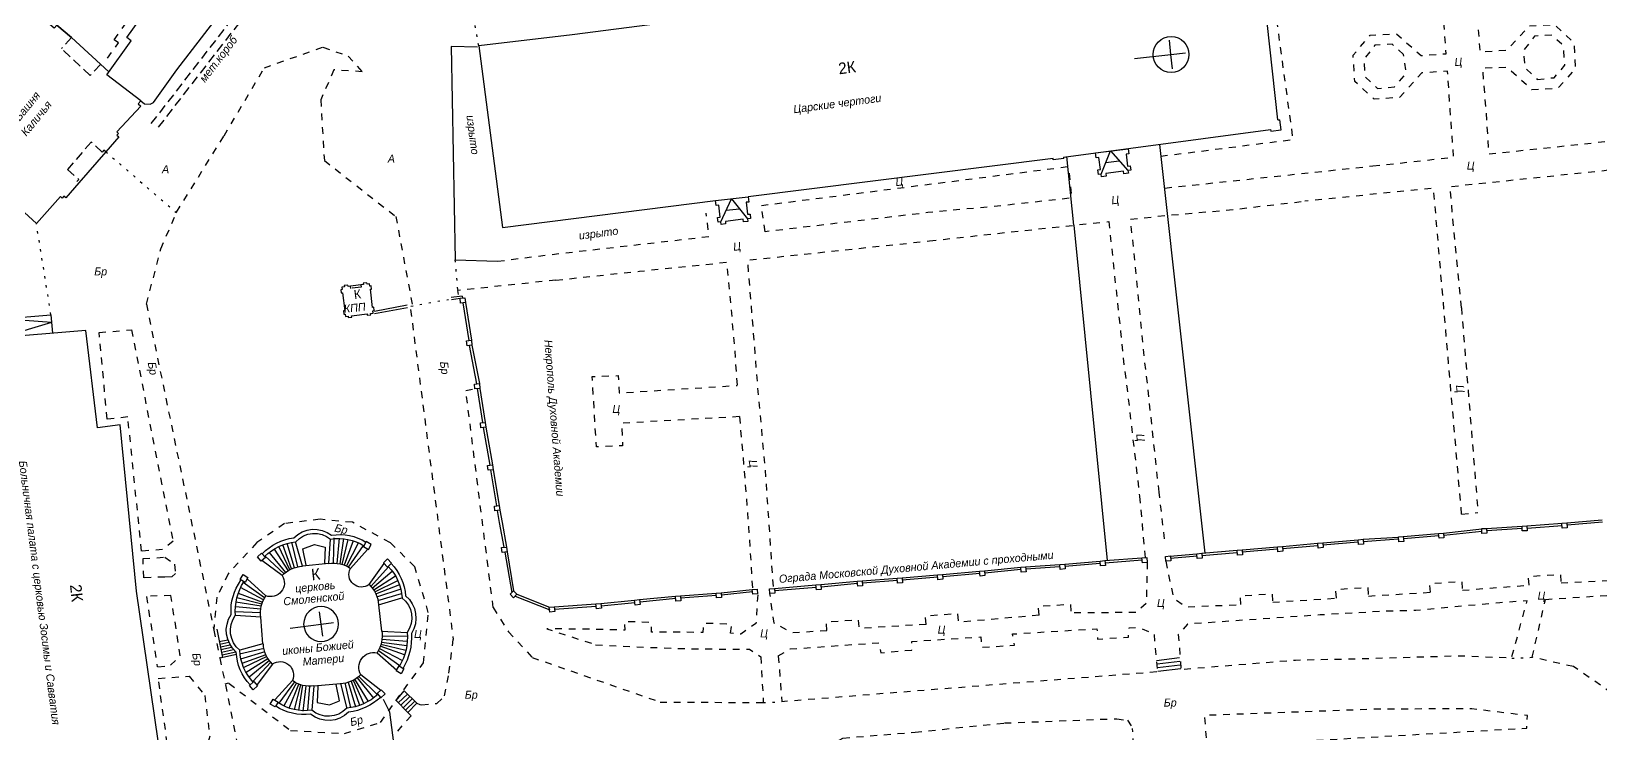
# Model space of a CAD drawing. Header units: metres. Extents: x 2227888 to 2228620, y 529759 to 530801.
# Drawn here: x 2228154.6 to 2228326.2, y 530417.5 to 530494.2 of the extents above; entities that cross this region are included whole.
import ezdxf

# ---------------------------------------------------------------- set-up
doc = ezdxf.new("R2010")
doc.units = ezdxf.units.M
doc.header["$LTSCALE"] = 0.5
for name, pattern in [('189_3', [3, 1.5, -1.5]), ('22', [3, 2, -1]), ('24', [3, 1.5, -1.5]), ('366', [2, 0.5, -1.5]), ('CONTI', [0]), ('L2X1', [3, 2, -1])]:
    doc.linetypes.add(name, pattern=pattern)
doc.layers.add('ИИ_ДОРОГИ_025', color=7, linetype='Continuous', lineweight=25)
doc.layers.add('ИИ_ЗДАНИЯ_СООРУЖЕНИЯ_025', color=7, linetype='Continuous', lineweight=25)
for name, color, linetype in [('КУЛЬТ_РИТУАЛ', 252, 'CONTI'), ('ОГРАЖДЕНИЯ', 252, 'CONTI'), ('СКЛАДСКИЕ', 252, 'CONTI'), ('СООРУЖЕНИЯ', 252, 'CONTI'), ('ТРОТУАРЫ', 252, 'CONTI')]:
    doc.layers.add(name, color=color, linetype=linetype)
doc.styles.add('БМ431', font='', dxfattribs={"height": 0.875})
doc.styles.add('рубленый', font='', dxfattribs={"height": 1})
doc.styles.get('БМ431').set_extended_font_data('Bm431', italic=True)
doc.styles.get('рубленый').set_extended_font_data('P131')
doc.linetypes.add('119_3', pattern='A,6,-2,[12,GUGK.shx,S=1,R=0,X=0,Y=0],6,[12,GUGK.shx,S=1,R=180,X=0,Y=0],-2', length=16)
doc.linetypes.add('280', pattern='A,2,[9,GUGK.shx,S=0.25,R=0,X=0,Y=0.5],2,0', length=4)
doc.linetypes.add('474_2', pattern='A,2,[8,GUGK.shx,S=0.1,R=0,X=0,Y=0],2', length=4)
doc.linetypes.add('84a_1', pattern='A,0.001,[5,GUGK.shx,S=0.9,R=45,X=0,Y=0],0.5,[5,GUGK.shx,S=0.4,R=45,X=0,Y=0],0.5', length=1.001)
doc.linetypes.add('84a_2', pattern='A,0.001,[5,GUGK.shx,S=0.9,R=225,X=0,Y=0],0.5,[5,GUGK.shx,S=0.4,R=225,X=0,Y=0],0.5', length=1.001)

msp = doc.modelspace()

# ---------------------------------------------------------------- linework, layer by layer
at = {"layer": 'ИИ_ДОРОГИ_025', "lineweight": 25}
for points, elevation in [([(2228194.5, 530421.08), (2228195.4, 530422.15)], 0), ([(2228196.16, 530419.41), (2228195.8, 530419.78), (2228194.5, 530421.08)], 0), ([(2228195.76, 530421.79), (2228194.75, 530420.84)], 210.34), ([(2228196.01, 530421.54), (2228195.03, 530420.56)], 210.34), ([(2228195.29, 530420.29), (2228196.27, 530421.28)], 0), ([(2228195.4, 530422.15), (2228196.77, 530420.79), (2228197.09, 530420.64), (2228197.29, 530420.61)], 210.34), ([(2228196.54, 530421.02), (2228195.55, 530420.03)], 210.34), ([(2228195.8, 530419.78), (2228196.77, 530420.79)], 0)]:
    msp.add_lwpolyline(points, dxfattribs=dict(at, elevation=elevation))
at = {"layer": 'ИИ_ЗДАНИЯ_СООРУЖЕНИЯ_025', "extrusion": (-2.03036e-17, 5.69296e-17, -1)}
for p, q in [((2228201.75, 530465.29), (2228200.52, 530465.14)), ((2228195.7, 530464.28), (2228192.13, 530463.61)), ((2228195.75, 530464.01), (2228192.16, 530463.35)), ((2228201.51, 530465), (2228200.56, 530464.88))]:
    msp.add_line(p, q, dxfattribs=at)
at = {"layer": 'КУЛЬТ_РИТУАЛ', "linetype": '22', "extrusion": (-2.03036e-17, 5.69296e-17, -1)}
for p, q in [((2228159.03, 530493.53), (2228157.91, 530492.32)), ((2228161.07, 530489.39), (2228157.91, 530492.32)), ((2228162.19, 530490.59), (2228161.07, 530489.39))]:
    msp.add_line(p, q, dxfattribs=at)
at = {"layer": 'КУЛЬТ_РИТУАЛ', "linetype": '22', "extrusion": (1.22465e-16, -2.71926e-32, -1)}
for p, q in [((2228159.03, 530493.53), (2228157.91, 530492.32)), ((2228161.07, 530489.39), (2228157.91, 530492.32)), ((2228162.19, 530490.59), (2228161.07, 530489.39))]:
    msp.add_line(p, q, dxfattribs=at)
at = {"layer": 'КУЛЬТ_РИТУАЛ', "extrusion": (1.22465e-16, -2.71926e-32, -1)}
for p, q in [((2228163.11, 530489.78), (2228159.03, 530493.53)), ((2228166.58, 530486.62), (2228162.87, 530489.45))]:
    msp.add_line(p, q, dxfattribs=at)
at = {"layer": 'КУЛЬТ_РИТУАЛ', "extrusion": (-2.03036e-17, 5.69296e-17, -1)}
for p, q in [((2228267.49, 530480.47), (2228290.14, 530483.48)), ((2228272.13, 530479.88), (2228273.59, 530480.07)), ((2228230.6, 530474.66), (2228232.06, 530474.82)), ((2228156.84, 530462.39), (2228151.46, 530462.81)), ((2228156.84, 530462.39), (2228151.63, 530460.83)), ((2228182.88, 530435.36), (2228181.67, 530437.9)), ((2228183.08, 530435.46), (2228182.12, 530438.09)), ((2228183.41, 530435.59), (2228182.58, 530438.25)), ((2228183.78, 530435.68), (2228183.12, 530438.38)), ((2228184.27, 530435.75), (2228183.52, 530438.44)), ((2228184.31, 530437.65), (2228185.57, 530438.12)), ((2228185.57, 530438.12), (2228186.74, 530437.86)), ((2228186.74, 530437.86), (2228186.68, 530436.06)), ((2228187.14, 530436.11), (2228187.34, 530438.72)), ((2228187.67, 530436.08), (2228187.75, 530438.86)), ((2228188.05, 530436.07), (2228188.31, 530438.84)), ((2228188.39, 530436.02), (2228188.8, 530438.79)), ((2228188.61, 530435.96), (2228189.27, 530438.69)), ((2228189.81, 530438.53), (2228188.83, 530435.89)), ((2228189.08, 530435.78), (2228190.41, 530438.3)), ((2228189.3, 530435.67), (2228190.95, 530438.01)), ((2228179.45, 530436.65), (2228179.37, 530436.71)), ((2228182.06, 530434.73), (2228179.83, 530436.37)), ((2228182.27, 530434.94), (2228180.17, 530436.89)), ((2228182.46, 530435.09), (2228180.64, 530437.28)), ((2228181.17, 530437.63), (2228182.69, 530435.25)), ((2228187.15, 530436.07), (2228184.27, 530435.75)), ((2228184.68, 530435.87), (2228184.31, 530437.65)), ((2228189.52, 530435.52), (2228191.37, 530437.59)), ((2228191.55, 530433.75), (2228193.2, 530436.04)), ((2228180.27, 530432.54), (2228178.23, 530434.39)), ((2228191.75, 530433.56), (2228193.67, 530435.68)), ((2228191.9, 530433.37), (2228194.07, 530435.22)), ((2228194.43, 530434.69), (2228192.06, 530433.15)), ((2228177.25, 530432.83), (2228179.89, 530431.83)), ((2228180, 530432.08), (2228177.49, 530433.43)), ((2228180.11, 530432.29), (2228177.78, 530433.97)), ((2228192.18, 530432.95), (2228194.7, 530434.19)), ((2228192.28, 530432.75), (2228194.9, 530433.75)), ((2228192.41, 530432.43), (2228195.06, 530433.29)), ((2228192.52, 530432.03), (2228195.1, 530432.78)), ((2228179.7, 530431.05), (2228176.93, 530431.33)), ((2228179.76, 530431.4), (2228176.99, 530431.82)), ((2228179.82, 530431.61), (2228177.09, 530432.29)), ((2228192.59, 530431.55), (2228195.15, 530432.32)), ((2228192.59, 530431.55), (2228192.92, 530428.67)), ((2228179.69, 530430.67), (2228176.91, 530430.77)), ((2228179.72, 530430.18), (2228176.93, 530430.37)), ((2228179.94, 530427.28), (2228179.72, 530430.18)), ((2228192.9, 530427.45), (2228195.68, 530427.08)), ((2228192.92, 530428.67), (2228195.72, 530428.53)), ((2228192.96, 530428.17), (2228195.74, 530428.12)), ((2228192.96, 530427.79), (2228195.73, 530427.57)), ((2228180.07, 530426.77), (2228177.37, 530426.14)), ((2228179.94, 530427.28), (2228177.43, 530426.57)), ((2228180.16, 530426.41), (2228177.5, 530425.6)), ((2228180.28, 530426.08), (2228177.65, 530425.13)), ((2228180.38, 530425.88), (2228177.84, 530424.68)), ((2228192.42, 530426.29), (2228194.57, 530424.41)), ((2228192.57, 530426.54), (2228194.93, 530424.92)), ((2228192.68, 530426.76), (2228195.21, 530425.46)), ((2228195.44, 530426.06), (2228192.78, 530427.01)), ((2228192.85, 530427.23), (2228195.59, 530426.6)), ((2228178.1, 530424.18), (2228180.49, 530425.68)), ((2228180.65, 530425.45), (2228178.45, 530423.65)), ((2228180.8, 530425.27), (2228178.84, 530423.17)), ((2228180.99, 530425.07), (2228179.32, 530422.83)), ((2228183.17, 530423.26), (2228181.27, 530421.21)), ((2228183.39, 530423.11), (2228181.69, 530420.8)), ((2228183.6, 530423), (2228182.23, 530420.51)), ((2228182.82, 530420.26), (2228183.86, 530422.88)), ((2228184.07, 530422.81), (2228183.36, 530420.09)), ((2228184.29, 530422.75), (2228183.83, 530419.99)), ((2228184.63, 530422.68), (2228184.32, 530419.92)), ((2228185.05, 530422.66), (2228184.83, 530419.98)), ((2228185.52, 530422.69), (2228185.29, 530420.03)), ((2228185.52, 530422.69), (2228188.42, 530422.94)), ((2228185.95, 530422.67), (2228185.89, 530420.86)), ((2228188.31, 530421.05), (2228187.96, 530422.82)), ((2228188.42, 530422.94), (2228189.11, 530420.23)), ((2228188.91, 530423), (2228189.51, 530420.29)), ((2228189.28, 530423.08), (2228190.05, 530420.41)), ((2228189.61, 530423.2), (2228190.52, 530420.56)), ((2228189.81, 530423.3), (2228190.97, 530420.74)), ((2228191.48, 530420.99), (2228190.01, 530423.41)), ((2228190.24, 530423.56), (2228192.02, 530421.34)), ((2228190.43, 530423.71), (2228192.49, 530421.72)), ((2228190.64, 530423.91), (2228192.85, 530422.23)), ((2228185.89, 530420.86), (2228187.21, 530420.6)), ((2228187.21, 530420.6), (2228188.31, 530421.05))]:
    msp.add_line(p, q, dxfattribs=at)
at = {"layer": 'КУЛЬТ_РИТУАЛ', "linetype": 'Continuous', "extrusion": (-2.03036e-17, 5.69296e-17, -1)}
for p, q in [((2228182.93, 530429), (2228186.31, 530429.44)), ((2228186.31, 530429.44), (2228186.14, 530430.78)), ((2228186.31, 530429.44), (2228187.65, 530429.61)), ((2228186.48, 530428.1), (2228186.31, 530429.44))]:
    msp.add_line(p, q, dxfattribs=at)
at = {"layer": 'КУЛЬТ_РИТУАЛ', "extrusion": (-5.42395e-17, -2.66702e-17, -1)}
for p, q in [((2228174.91, 530428.9, 209.1), (2228175.54, 530425.79, 209.1)), ((2228175.16, 530427.52, 209.1), (2228176.11, 530427.73, 209.1)), ((2228175.22, 530427.23, 209.1), (2228176.22, 530427.45, 209.1)), ((2228177.05, 530426.12), (2228175.24, 530425.73, 209.1)), ((2228175.29, 530426.95, 209.1), (2228176.36, 530427.18, 209.1)), ((2228175.35, 530426.66, 209.1), (2228176.52, 530426.91, 209.1)), ((2228175.41, 530426.37, 209.1), (2228176.74, 530426.66, 209.1)), ((2228175.47, 530426.08, 209.1), (2228176.99, 530426.41, 209.1))]:
    msp.add_line(p, q, dxfattribs=at)
at = {"layer": 'КУЛЬТ_РИТУАЛ', "extrusion": (1.22465e-16, -2.71926e-32, -1)}
msp.add_lwpolyline([(-2228162.87, 530489.45), (-2228165.54, 530493.19), (-2228165.07, 530493.53), (-2228168.54, 530498.39), (-2228171.29, 530501.94), (-2228173.56, 530504.77), (-2228176.85, 530508.75), (-2228182.76, 530516.66), (-2228184.26, 530518.61), (-2228188.91, 530524.56), (-2228193.6, 530530.5), (-2228198.35, 530536.13), (-2228204.21, 530543.01), (-2228211.92, 530552.04), (-2228218.57, 530559.71), (-2228221.94, 530563.47)], dxfattribs=at)
at = {"layer": 'КУЛЬТ_РИТУАЛ', "linetype": '24', "extrusion": (1.22465e-16, -2.71926e-32, -1)}
msp.add_lwpolyline([(-2228162.95, 530491.28), (-2228164.15, 530492.96), (-2228163.67, 530493.3), (-2228167.74, 530498.99), (-2228170.5, 530502.56), (-2228172.78, 530505.4), (-2228176.07, 530509.36), (-2228181.96, 530517.27), (-2228183.47, 530519.23), (-2228188.12, 530525.18), (-2228192.83, 530531.14), (-2228197.59, 530536.77), (-2228203.45, 530543.66), (-2228211.16, 530552.69), (-2228217.82, 530560.38), (-2228220.57, 530563.44)], dxfattribs=at)
at = {"layer": 'КУЛЬТ_РИТУАЛ', "extrusion": (-2.03036e-17, 5.69296e-17, -1), "elevation": 0}
for points in [[(-2228290.94, 530484.54), (-2228288.88, 530503.19), (-2228253.29, 530498.7)], [(-2228253.29, 530498.7), (-2228242.54, 530497.48), (-2228242.55, 530497.4), (-2228237.68, 530496.75), (-2228230.66, 530495.81), (-2228223.38, 530495.06), (-2228213.77, 530493.83), (-2228203.54, 530492.64), (-2228206.14, 530472.77), (-2228229.44, 530475.72)], [(-2228166.58, 530486.62), (-2228166.3, 530486.3), (-2228166.61, 530486.04), (-2228163.98, 530483.23), (-2228164.17, 530483.06), (-2228163.98, 530482.85), (-2228164.18, 530482.68), (-2228162.75, 530481.06), (-2228159.8, 530477.64), (-2228158.38, 530476.02), (-2228158.19, 530476.2), (-2228158.01, 530475.98), (-2228157.81, 530476.15), (-2228155.18, 530473.2), (-2228149.06, 530478.77)], [(-2228290.16, 530483.31), (-2228291.28, 530483.45), (-2228291.14, 530484.56)], [(-2228274.58, 530478.72), (-2228274.1, 530478.65), (-2228274.06, 530478.94), (-2228272.1, 530478.68), (-2228272.14, 530478.4), (-2228271.66, 530478.33), (-2228271.62, 530478.62), (-2228271.31, 530478.58), (-2228271.25, 530479.07), (-2228271.54, 530479.11), (-2228271.36, 530480.42), (-2228271.07, 530480.38), (-2228271, 530480.93), (-2228274.55, 530481.39), (-2228274.62, 530480.84), (-2228274.33, 530480.8), (-2228274.5, 530479.49), (-2228274.79, 530479.53), (-2228274.85, 530479.04), (-2228274.54, 530479), (-2228274.58, 530478.71)], [(-2228271.62, 530478.62), (-2228272.64, 530481.14), (-2228274.54, 530479)], [(-2228267.51, 530480.3), (-2228266.36, 530480.16), (-2228266.34, 530480.32), (-2228233.01, 530476.11)], [(-2228232.98, 530473.44), (-2228232.5, 530473.38), (-2228232.47, 530473.67), (-2228230.51, 530473.45), (-2228230.54, 530473.17), (-2228230.05, 530473.11), (-2228230.02, 530473.4), (-2228229.71, 530473.37), (-2228229.66, 530473.86), (-2228229.95, 530473.89), (-2228229.8, 530475.2), (-2228229.51, 530475.17), (-2228229.44, 530475.72), (-2228233.01, 530476.11), (-2228233.07, 530475.56), (-2228232.78, 530475.53), (-2228232.92, 530474.22), (-2228233.21, 530474.25), (-2228233.26, 530473.76), (-2228232.95, 530473.72), (-2228232.98, 530473.44)], [(-2228230.02, 530473.4), (-2228231.18, 530475.91), (-2228232.95, 530473.72)], [(-2228151.63, 530460.83), (-2228151.46, 530462.81), (-2228156.76, 530463.25), (-2228156.93, 530461.23)], [(-2228168.3, 530401.66), (-2228170.19, 530402.02), (-2228168.49, 530416.67), (-2228166.13, 530433.04), (-2228164.33, 530451.21), (-2228161.85, 530450.89), (-2228160.58, 530461.53), (-2228150.43, 530460.7), (-2228151.27, 530450.05), (-2228148.97, 530449.95), (-2228149.41, 530440.97), (-2228150.81, 530423.08), (-2228147.81, 530422.69), (-2228149.31, 530411.77), (-2228149.84, 530407.92), (-2228151.17, 530398.43), (-2228160.36, 530400.16)]]:
    msp.add_lwpolyline(points, dxfattribs=at)
at = {"layer": 'КУЛЬТ_РИТУАЛ', "linetype": '24', "elevation": 0, "flags": 128}
msp.add_lwpolyline([(2228278.13, 530480.57), (2228292.6, 530482.4), (2228290.47, 530497.95), (2228307.33, 530498.86)], dxfattribs=at)
at = {"layer": 'КУЛЬТ_РИТУАЛ', "extrusion": (1.22465e-16, -2.71926e-32, -1), "elevation": 0}
msp.add_lwpolyline([(-2228157.4, 530494.89), (-2228159.03, 530493.53), (-2228157.4, 530494.89), (-2228157.1, 530494.56), (-2228156.44, 530495.15), (-2228154.19, 530497.16), (-2228154.04, 530496.97), (-2228153.8, 530497.17), (-2228153.64, 530496.98), (-2228153.41, 530497.18), (-2228152.93, 530496.6), (-2228152.98, 530496.56), (-2228151.08, 530494.3), (-2228150.7, 530494.61), (-2228149.12, 530492.98), (-2228149.51, 530492.61)], dxfattribs=at)
at = {"layer": 'КУЛЬТ_РИТУАЛ', "linetype": 'Continuous', "extrusion": (-2.53026e-17, 5.48908e-17, -1), "elevation": -243.17}
for points in [[(-2228275.25, 530491.24), (-2228279.24, 530491.68), (-2228279.07, 530493.26)], [(-2228279.41, 530490.1), (-2228279.24, 530491.68), (-2228280.82, 530491.85)]]:
    msp.add_lwpolyline(points, dxfattribs=at)
at = {"layer": 'КУЛЬТ_РИТУАЛ', "linetype": '280', "flags": 128}
msp.add_lwpolyline([(2228203.42, 530492.49), (2228200.52, 530492.57), (2228200.95, 530469.23), (2228205.61, 530469.09)], dxfattribs=at)
at = {"layer": 'КУЛЬТ_РИТУАЛ', "elevation": 0, "flags": 128}
for points in [[(2228290.94, 530484.54), (2228291.14, 530484.56)], [(2228290.14, 530483.48), (2228290.17, 530483.31)], [(2228267.51, 530480.3), (2228267.51, 530480.47)]]:
    msp.add_lwpolyline(points, dxfattribs=at)
at = {"layer": 'КУЛЬТ_РИТУАЛ', "linetype": '22', "extrusion": (-2.03036e-17, 5.69296e-17, -1), "elevation": 0}
msp.add_lwpolyline([(-2228162.75, 530481.06), (-2228162.56, 530481.23), (-2228162.38, 530481.02), (-2228161.15, 530482.12), (-2228158.56, 530479.1), (-2228159.8, 530478.02), (-2228159.61, 530477.82)], dxfattribs=at)
at = {"layer": 'КУЛЬТ_РИТУАЛ', "linetype": '24', "flags": 128}
msp.add_lwpolyline([(2228234.45, 530475.18), (2228267.97, 530479.43)], dxfattribs=at)
at = {"layer": 'КУЛЬТ_РИТУАЛ', "extrusion": (-2.03036e-17, 5.69296e-17, -1), "elevation": 0}
for points in [[(-2228190.94, 530437.91), (-2228191.48, 530437.6), (-2228191.78, 530438.15), (-2228191.24, 530438.45)], [(-2228180.22, 530436.72), (-2228179.76, 530436.31), (-2228179.34, 530436.77), (-2228179.8, 530437.19)], [(-2228193.13, 530436.12), (-2228193.56, 530435.67), (-2228194.01, 530436.1), (-2228193.58, 530436.55)], [(-2228178.31, 530434.52), (-2228177.99, 530433.99), (-2228177.46, 530434.3), (-2228177.77, 530434.84)], [(-2228194.52, 530424.32), (-2228194.83, 530424.86), (-2228195.37, 530424.55), (-2228195.06, 530424.01)], [(-2228178.95, 530423.15), (-2228179.36, 530422.68), (-2228178.89, 530422.27), (-2228178.48, 530422.74)], [(-2228181.08, 530421.23), (-2228181.61, 530420.91), (-2228181.28, 530420.38), (-2228180.75, 530420.7)], [(-2228192.89, 530422.27), (-2228192.43, 530421.85), (-2228192.85, 530421.39), (-2228193.31, 530421.81)]]:
    msp.add_lwpolyline(points, close=True, dxfattribs=at)
at = {"layer": 'КУЛЬТ_РИТУАЛ'}
msp.add_polyline3d([(2228166.58, 530486.62, 0), (2228166.98, 530486.3, 0), (2228167.61, 530486.27, 0), (2228167.99, 530486.42, 0), (2228170.54, 530490, 0), (2228176.29, 530497.47, 0), (2228186.96, 530511.14, 0), (2228197.64, 530524.28, 0), (2228207.19, 530535.98, 0), (2228210.07, 530539.42, 0), (2228212.99, 530542.9, 0), (2228220.46, 530551.72, 0), (2228226.98, 530559.47, 0), (2228226.37, 530560.31, 0)], dxfattribs=at)
at = {"layer": 'КУЛЬТ_РИТУАЛ', "linetype": 'Continuous'}
msp.add_circle((2228279.25, 530491.68, 243.17), 1.96, dxfattribs=at)
at = {"layer": 'КУЛЬТ_РИТУАЛ', "linetype": 'Continuous', "extrusion": (-2.03036e-17, 5.69296e-17, -1)}
msp.add_circle((-2228186.31, 530429.44), 1.91, dxfattribs=at)
at = {"layer": 'КУЛЬТ_РИТУАЛ', "extrusion": (-2.03036e-17, 5.69296e-17, -1)}
for centre, radius, start, end in [((-2228185.54, 530436.67), 3.13, 44.5139, 127.8371), ((-2228185.58, 530436.58), 2.77, 42.1675, 129.6357), ((-2228184.07, 530433.12), 5.8, 43.7408, 82.4734), ((-2228184.3, 530432.37), 6.12, 46.8917, 82.717), ((-2228188.23, 530433.55), 5.24, 80.2678, 121.8712), ((-2228188.35, 530433.79), 5.43, 80.5254, 121.8343), ((-2228184.3, 530432.37), 6.57, 41.3464, 41.5293), ((-2228187.64, 530432.76), 3.34, 81.4829, 124.2798), ((-2228190.12, 530432.22), 5.43, 135.0826, 176.8425), ((-2228180.79, 530433.94), 1.5, 148.0153, 290.4362), ((-2228184.42, 530432.51), 3.25, 43.3259, 87.2129), ((-2228190.73, 530434.86), 1.38, 233.4845, 28.8336), ((-2228189.92, 530432.05), 5.24, 135.2456, 177.1001), ((-2228182.13, 530430.92), 5.67, 355.7404, 35.7607), ((-2228183.04, 530430.82), 6.12, 355.7344, 32.0296), ((-2228189.35, 530431.36), 3.25, 132.7721, 176.6591), ((-2228182.93, 530430.67), 3.25, 351.2386, 35.1255), ((-2228193.45, 530430.13), 2.77, 127.7322, 215.2004), ((-2228193.55, 530430.11), 3.13, 129.5308, 212.854), ((-2228179.07, 530428.75), 3.13, 310.6144, 33.9375), ((-2228179.16, 530428.73), 2.77, 308.8158, 36.284), ((-2228189.73, 530428.12), 3.25, 169.9274, 213.8143), ((-2228189.62, 530427.96), 6.12, 174.6509, 210.6849), ((-2228189.62, 530427.96), 6.57, 176.0529, 210.6515), ((-2228182.46, 530426.57), 5.43, 316.0399, 357.9261), ((-2228182.66, 530426.74), 5.24, 316.0161, 358.1836), ((-2228183.24, 530427.41), 3.25, 313.8556, 357.7426), ((-2228192.06, 530424.7), 1.63, 330.8831, 102.4849), ((-2228181.83, 530423.87), 1.47, 55.1642, 204.3708), ((-2228185.06, 530425.9), 3.25, 261.7924, 305.6794), ((-2228188.31, 530426.17), 3.25, 224.6371, 268.5241), ((-2228184.5, 530425.21), 5.24, 261.3514, 303.8727), ((-2228188.45, 530426.32), 6.12, 228.2722, 263.8006), ((-2228188.45, 530426.32), 6.57, 228.2331, 262.3985), ((-2228184.37, 530424.98), 5.43, 261.6089, 303.9392), ((-2228187.13, 530422.04), 3.13, 225.5974, 308.9206), ((-2228187.09, 530422.13), 2.77, 223.251, 310.7192)]:
    msp.add_arc(centre, radius, start, end, dxfattribs=at)
at = {"layer": 'ОГРАЖДЕНИЯ', "extrusion": (-2.03036e-17, 5.69296e-17, -1)}
for p, q in [((2228201.75, 530465.29), (2228200.52, 530465.14)), ((2228201.75, 530465.29), (2228201.78, 530465.08)), ((2228201.51, 530465), (2228200.56, 530464.88)), ((2228202.48, 530460.42), (2228201.83, 530464.54)), ((2228202.1, 530464.57), (2228202.74, 530460.45)), ((2228203.34, 530455.7), (2228202.54, 530459.89)), ((2228202.8, 530459.92), (2228203.61, 530455.73)), ((2228203.99, 530451.45), (2228203.4, 530455.17)), ((2228203.67, 530455.2), (2228204.26, 530451.48)), ((2228204.78, 530446.81), (2228204.05, 530450.92)), ((2228204.32, 530450.95), (2228205.05, 530446.84)), ((2228205.11, 530446.31), (2228205.79, 530442.4)), ((2228205.52, 530442.37), (2228204.85, 530446.28)), ((2228205.82, 530440.53), (2228205.58, 530441.84)), ((2228205.85, 530441.87), (2228206.1, 530440.53)), ((2228206.32, 530437.83), (2228205.82, 530440.53)), ((2228206.1, 530440.53), (2228206.59, 530437.86)), ((2228309.05, 530439.38), (2228313.22, 530439.85)), ((2228313.23, 530439.57), (2228309.07, 530439.11)), ((2228313.76, 530439.9), (2228317.63, 530440.14)), ((2228317.65, 530439.88), (2228313.77, 530439.63)), ((2228318.17, 530440.17), (2228322.01, 530440.46)), ((2228322, 530440.17), (2228318.19, 530439.9)), ((2228322.53, 530440.5), (2228326.39, 530440.84)), ((2228326.42, 530440.57), (2228322.55, 530440.23)), ((2228287.01, 530437.55), (2228290.88, 530437.89)), ((2228291.42, 530437.93), (2228295.28, 530438.27)), ((2228295.3, 530438), (2228291.44, 530437.66)), ((2228295.83, 530438.33), (2228299.7, 530438.66)), ((2228299.72, 530438.4), (2228295.86, 530438.06)), ((2228300.24, 530438.71), (2228304.11, 530438.94)), ((2228304.08, 530438.71), (2228300.26, 530438.44)), ((2228304.64, 530439), (2228308.51, 530439.34)), ((2228308.53, 530439.07), (2228304.67, 530438.74)), ((2228206.38, 530437.3), (2228207.16, 530432.89)), ((2228206.65, 530437.32), (2228207.35, 530433.08)), ((2228267.62, 530435.99), (2228271.49, 530436.33)), ((2228271.51, 530436.06), (2228267.64, 530435.73)), ((2228272.02, 530436.37), (2228276.05, 530436.66)), ((2228276.09, 530436.42), (2228272.05, 530436.11)), ((2228279.13, 530436.87), (2228282.07, 530437.13)), ((2228282.09, 530436.86), (2228279.18, 530436.6)), ((2228282.61, 530437.17), (2228286.47, 530437.51)), ((2228286.49, 530437.24), (2228282.63, 530436.9)), ((2228290.9, 530437.62), (2228287.03, 530437.28)), ((2228245.48, 530434.17), (2228249.3, 530434.45)), ((2228249.84, 530434.49), (2228253.72, 530434.82)), ((2228253.74, 530434.55), (2228249.86, 530434.23)), ((2228254.26, 530434.86), (2228258.32, 530435.23)), ((2228258.34, 530434.96), (2228254.28, 530434.6)), ((2228258.86, 530435.27), (2228262.82, 530435.65)), ((2228262.84, 530435.39), (2228258.88, 530435)), ((2228263.35, 530435.69), (2228267.08, 530435.95)), ((2228267.1, 530435.69), (2228263.37, 530435.43)), ((2228207.72, 530432.69), (2228211.27, 530431.29)), ((2228225.59, 530432.53), (2228229.52, 530432.83)), ((2228230.05, 530432.87), (2228233.46, 530433.22)), ((2228233.48, 530432.95), (2228230.08, 530432.6)), ((2228235.88, 530433.34), (2228240.42, 530433.71)), ((2228240.44, 530433.44), (2228235.91, 530433.07)), ((2228240.96, 530433.75), (2228244.94, 530434.13)), ((2228244.96, 530433.86), (2228240.98, 530433.48)), ((2228249.33, 530434.19), (2228245.5, 530433.9)), ((2228207.53, 530432.5), (2228211.31, 530431)), ((2228211.8, 530431.33), (2228216.36, 530431.64)), ((2228211.84, 530431.06), (2228216.39, 530431.38)), ((2228216.9, 530431.7), (2228220.58, 530432.05)), ((2228216.93, 530431.43), (2228220.61, 530431.79)), ((2228221.12, 530432.11), (2228225.06, 530432.49)), ((2228225.08, 530432.22), (2228221.15, 530431.84)), ((2228229.54, 530432.56), (2228225.62, 530432.26))]:
    msp.add_line(p, q, dxfattribs=at)
at = {"layer": 'ОГРАЖДЕНИЯ', "linetype": '474_2'}
for points, elevation in [([(2228277.98, 530481.86), (2228282.96, 530437.2)], 0), ([(2228268.61, 530473.03), (2228272.28, 530436.39)], 0), ([(2228199.13, 530374.78), (2228196.76, 530397.24), (2228196.76, 530397.24), (2228193.82, 530419.8), (2228193.82, 530419.8), (2228193.14, 530421.19)], 208.67)]:
    msp.add_lwpolyline(points, dxfattribs=dict(at, elevation=elevation))
msp.add_lwpolyline([(2228268.61, 530473.03), (2228267.87, 530480.52)], dxfattribs=at)
at = {"layer": 'ОГРАЖДЕНИЯ', "extrusion": (-2.03036e-17, 5.69296e-17, -1), "elevation": 0}
for points in [[(-2228201.56, 530464.51), (-2228201.5, 530465.05), (-2228202.04, 530465.1), (-2228202.1, 530464.57)], [(-2228202.27, 530459.86), (-2228202.21, 530460.4), (-2228202.74, 530460.45), (-2228202.8, 530459.92)], [(-2228203.13, 530455.14), (-2228203.07, 530455.67), (-2228203.61, 530455.73), (-2228203.67, 530455.2)], [(-2228203.78, 530450.89), (-2228203.72, 530451.42), (-2228204.26, 530451.48), (-2228204.32, 530450.95)], [(-2228204.58, 530446.25), (-2228204.52, 530446.78), (-2228205.05, 530446.84), (-2228205.11, 530446.31)], [(-2228205.31, 530441.81), (-2228205.25, 530442.34), (-2228205.79, 530442.4), (-2228205.85, 530441.87)], [(-2228313.25, 530439.33), (-2228313.22, 530439.87), (-2228313.76, 530439.9), (-2228313.79, 530439.36)], [(-2228317.66, 530439.61), (-2228317.63, 530440.14), (-2228318.17, 530440.17), (-2228318.2, 530439.64)], [(-2228322.03, 530439.93), (-2228321.99, 530440.46), (-2228322.53, 530440.5), (-2228322.57, 530439.97)], [(-2228206.11, 530437.27), (-2228206.05, 530437.8), (-2228206.59, 530437.86), (-2228206.65, 530437.32)], [(-2228290.92, 530437.35), (-2228290.88, 530437.89), (-2228291.42, 530437.93), (-2228291.46, 530437.4)], [(-2228295.34, 530437.75), (-2228295.3, 530438.29), (-2228295.83, 530438.33), (-2228295.88, 530437.79)], [(-2228299.75, 530438.13), (-2228299.7, 530438.66), (-2228300.24, 530438.71), (-2228300.28, 530438.17)], [(-2228304.15, 530438.43), (-2228304.11, 530438.96), (-2228304.64, 530439), (-2228304.69, 530438.47)], [(-2228308.56, 530438.81), (-2228308.51, 530439.34), (-2228309.05, 530439.38), (-2228309.09, 530438.85)], [(-2228271.53, 530435.8), (-2228271.49, 530436.33), (-2228272.02, 530436.37), (-2228272.07, 530435.84)], [(-2228276.11, 530436.14), (-2228276.06, 530436.67), (-2228276.6, 530436.71), (-2228276.65, 530436.18)], [(-2228278.68, 530436.3), (-2228278.63, 530436.84), (-2228279.17, 530436.88), (-2228279.22, 530436.34)], [(-2228282.11, 530436.59), (-2228282.07, 530437.13), (-2228282.61, 530437.17), (-2228282.65, 530436.63)], [(-2228286.52, 530436.98), (-2228286.47, 530437.51), (-2228287.01, 530437.55), (-2228287.06, 530437.02)], [(-2228249.35, 530433.92), (-2228249.3, 530434.45), (-2228249.84, 530434.49), (-2228249.89, 530433.96)], [(-2228253.76, 530434.29), (-2228253.72, 530434.82), (-2228254.26, 530434.86), (-2228254.3, 530434.33)], [(-2228258.36, 530434.69), (-2228258.32, 530435.23), (-2228258.86, 530435.27), (-2228258.9, 530434.73)], [(-2228262.86, 530435.12), (-2228262.82, 530435.65), (-2228263.35, 530435.69), (-2228263.4, 530435.16)], [(-2228267.12, 530435.42), (-2228267.08, 530435.95), (-2228267.62, 530435.99), (-2228267.66, 530435.46)], [(-2228206.97, 530432.7), (-2228207.35, 530433.08), (-2228207.72, 530432.69), (-2228207.34, 530432.31)], [(-2228229.56, 530432.29), (-2228229.52, 530432.83), (-2228230.05, 530432.87), (-2228230.1, 530432.33)], [(-2228233.5, 530432.69), (-2228233.46, 530433.23), (-2228234, 530433.27), (-2228234.04, 530432.73)], [(-2228235.39, 530432.77), (-2228235.35, 530433.3), (-2228235.88, 530433.34), (-2228235.93, 530432.81)], [(-2228240.47, 530433.17), (-2228240.42, 530433.71), (-2228240.96, 530433.75), (-2228241, 530433.21)], [(-2228244.99, 530433.59), (-2228244.94, 530434.13), (-2228245.48, 530434.17), (-2228245.52, 530433.63)], [(-2228211.32, 530430.75), (-2228211.26, 530431.28), (-2228211.8, 530431.34), (-2228211.86, 530430.81)], [(-2228216.42, 530431.11), (-2228216.36, 530431.64), (-2228216.9, 530431.7), (-2228216.96, 530431.17)], [(-2228220.64, 530431.52), (-2228220.58, 530432.05), (-2228221.12, 530432.11), (-2228221.18, 530431.58)], [(-2228225.1, 530431.95), (-2228225.06, 530432.49), (-2228225.59, 530432.53), (-2228225.64, 530431.99)]]:
    msp.add_lwpolyline(points, close=True, dxfattribs=at)
at = {"layer": 'СКЛАДСКИЕ', "extrusion": (-2.03036e-17, 5.69296e-17, -1), "elevation": 0}
msp.add_lwpolyline([(-2228192.07, 530464.06), (-2228191.93, 530464.04), (-2228191.69, 530466.02), (-2228191.83, 530466.04), (-2228191.78, 530466.39), (-2228191.64, 530466.38), (-2228191.61, 530466.63), (-2228191.33, 530466.6), (-2228191.31, 530466.74), (-2228190.92, 530466.69), (-2228190.94, 530466.55), (-2228189.53, 530466.38), (-2228189.25, 530466.34), (-2228189.24, 530466.48), (-2228188.84, 530466.43), (-2228188.86, 530466.29), (-2228188.58, 530466.26), (-2228188.61, 530466), (-2228188.47, 530465.98), (-2228188.51, 530465.63), (-2228188.65, 530465.65), (-2228188.89, 530463.67), (-2228188.76, 530463.66), (-2228188.8, 530463.29), (-2228188.94, 530463.31), (-2228188.97, 530463.05), (-2228189.25, 530463.08), (-2228189.27, 530462.94), (-2228189.66, 530462.99), (-2228189.64, 530463.13), (-2228189.93, 530463.17), (-2228191.33, 530463.34), (-2228191.34, 530463.2), (-2228191.74, 530463.25), (-2228191.72, 530463.39), (-2228192, 530463.42), (-2228191.97, 530463.68), (-2228192.12, 530463.7)], close=True, dxfattribs=at)
at = {"layer": 'СКЛАДСКИЕ', "linetype": 'L2X1', "extrusion": (-2.03036e-17, 5.69296e-17, -1), "elevation": 0}
msp.add_lwpolyline([(-2228190.65, 530466.52), (-2228190.69, 530466.26), (-2228189.57, 530466.12), (-2228189.53, 530466.38)], dxfattribs=at)
at = {"layer": 'СООРУЖЕНИЯ', "linetype": '22', "flags": 128}
for points, elevation in [([(2228167.74, 530484.13), (2228178.06, 530497.45)], 209.97), ([(2228178.29, 530496.37), (2228168.45, 530483.69)], 211.15)]:
    msp.add_lwpolyline(points, dxfattribs=dict(at, elevation=elevation))
at = {"layer": 'ТРОТУАРЫ', "linetype": '189_3'}
msp.add_line((2228275.52, 530405.68), (2228275.05, 530418.04), dxfattribs=at)
at = {"layer": 'ТРОТУАРЫ', "linetype": '366', "flags": 128}
for points, elevation in [([(2228203.54, 530492.64), (2228202.2, 530500.12), (2228205.48, 530505.12)], 0), ([(2228162.75, 530481.06), (2228170.48, 530474.4)], 0), ([(2228156.76, 530463.25), (2228155.18, 530473.2)], 0), ([(2228200.94, 530469.23), (2228201.23, 530465.89)], 212.79), ([(2228196.11, 530464.17), (2228200.22, 530464.92)], 0), ([(2228316.5, 530425.71), (2228318.75, 530425.81)], 213.4)]:
    msp.add_lwpolyline(points, dxfattribs=dict(at, elevation=elevation))
at = {"layer": 'ТРОТУАРЫ', "linetype": '189_3', "extrusion": (-2.03036e-17, 5.69296e-17, -1), "elevation": 0, "flags": 128}
for points in [[(-2228301.32, 530479.5), (-2228310.16, 530480.46), (-2228309.78, 530485.63), (-2228309.48, 530489.85), (-2228306.68, 530489.68), (-2228304.22, 530486.98), (-2228301.47, 530486.81), (-2228299.34, 530488.74), (-2228299.16, 530491.61), (-2228301.03, 530493.78), (-2228303.87, 530493.97), (-2228306.59, 530491.58), (-2228309.33, 530491.77), (-2228309, 530496.51), (-2228307.46, 530496.4), (-2228307.33, 530498.86)], [(-2228313.9, 530499.15), (-2228314.02, 530496.69), (-2228312.66, 530496.56), (-2228313.02, 530491.99), (-2228315.95, 530492.15), (-2228318.44, 530494.82), (-2228321.19, 530494.96), (-2228323.29, 530493), (-2228323.45, 530490.12), (-2228321.55, 530487.98), (-2228318.7, 530487.83), (-2228316.02, 530490.25), (-2228313.29, 530490.18), (-2228313.65, 530485.91), (-2228313.98, 530480.81), (-2228324.19, 530481.9), (-2228330.23, 530482.54), (-2228330.05, 530483.93), (-2228332.29, 530484.18)], [(-2228278.58, 530477.09), (-2228301.32, 530479.5)], [(-2228311, 530464), (-2228309.74, 530477.25), (-2228324.41, 530478.78), (-2228330.48, 530479.42)], [(-2228268.1, 530478.72), (-2228268.37, 530476), (-2228260.87, 530475.17), (-2228252.67, 530474.4), (-2228234.86, 530472.31)], [(-2228274.83, 530473.69), (-2228278.67, 530474.09), (-2228285.64, 530474.7), (-2228293.89, 530475.66)], [(-2228311.02, 530441.45), (-2228307.95, 530477.06), (-2228293.89, 530475.66)], [(-2228252.83, 530471.31), (-2228261.3, 530472.25), (-2228272.43, 530473.43)], [(-2228272.44, 530473.44), (-2228273.72, 530461.41), (-2228274.15, 530457.22), (-2228274.42, 530455.37), (-2228275.8, 530443.41)], [(-2228277.94, 530443.84), (-2228276.68, 530455.57), (-2228276.32, 530458.53), (-2228274.83, 530473.69)], [(-2228235.76, 530433.55), (-2228235.26, 530441.01), (-2228234.84, 530447), (-2228234.2, 530453.75), (-2228232.95, 530469.21), (-2228242.99, 530470.27), (-2228252.83, 530471.31)], [(-2228211.98, 530467.02), (-2228221.12, 530468), (-2228230.66, 530468.98), (-2228231.5, 530459.82), (-2228231.79, 530455.51)], [(-2228211.98, 530467.02), (-2228201.23, 530465.89), (-2228201.32, 530465.24)], [(-2228311, 530464), (-2228311.84, 530453.57), (-2228312.81, 530441.63)], [(-2228232.05, 530452.11), (-2228232.44, 530447.77), (-2228233.05, 530440.08), (-2228233.47, 530433.37)], [(-2228275.8, 530443.41), (-2228276.41, 530436.7)], [(-2228278.54, 530438.75), (-2228277.94, 530443.84)]]:
    msp.add_lwpolyline(points, dxfattribs=at)
for points in [[(-2228304.68, 530491.68), (-2228303.42, 530492.81), (-2228301.54, 530492.7), (-2228300.33, 530491.14), (-2228300.46, 530489.25), (-2228301.84, 530487.97), (-2228303.67, 530488.16), (-2228304.96, 530489.6)], [(-2228319.3, 530488.96), (-2228321.13, 530489.15), (-2228322.31, 530490.5), (-2228322.14, 530492.67), (-2228320.88, 530493.8), (-2228319, 530493.69), (-2228317.79, 530492.12), (-2228317.92, 530490.24)]]:
    msp.add_lwpolyline(points, close=True, dxfattribs=at)
at = {"layer": 'ТРОТУАРЫ', "linetype": '189_3'}
for points in [[(2228167.2, 530464.39), (2228168.79, 530470.44), (2228170.51, 530474.46), (2228175.69, 530482.8), (2228180.1, 530490.23), (2228186.5, 530492.49), (2228189.26, 530491.51), (2228190.8, 530489.8), (2228187.71, 530490), (2228186.26, 530486.74), (2228186.66, 530480.1), (2228194.48, 530473.97), (2228196.27, 530464.38)], [(2228168.46, 530424.75), (2228169.85, 530424.94), (2228170.9, 530425.96), (2228169.89, 530432.57), (2228169.89, 530432.57), (2228167.22, 530432.46), (2228167.22, 530432.46)], [(2228234.39, 530425.87), (2228234.66, 530420.86)], [(2228236.3, 530425.96), (2228236.69, 530420.97)]]:
    msp.add_lwpolyline(points, dxfattribs=at)
at = {"layer": 'ТРОТУАРЫ', "linetype": '189_3', "flags": 128}
for points in [[(2228205.61, 530469.09), (2228211.3, 530469.81), (2228228.72, 530471.8), (2228228.43, 530474.33)], [(2228234.86, 530472.31), (2228234.45, 530475.18)], [(2228318.4, 530433.69), (2228318.33, 530434.64), (2228321.82, 530434.88), (2228321.89, 530433.92)], [(2228321.89, 530433.94), (2228328.77, 530434.29)], [(2228241.62, 530428.7), (2228237.83, 530428.48), (2228235.84, 530429.54), (2228235.39, 530432.77)], [(2228286.88, 530431.57), (2228286.81, 530432.53), (2228290.3, 530432.76), (2228290.37, 530431.8)], [(2228297.33, 530432.27), (2228297.26, 530433.23), (2228300.76, 530433.46), (2228300.83, 530432.5)], [(2228300.83, 530432.5), (2228307.61, 530432.91)], [(2228307.61, 530432.91), (2228307.54, 530433.87), (2228311.03, 530434.1), (2228311.11, 530433.14)], [(2228311.11, 530433.14), (2228318.4, 530433.69)], [(2228264.81, 530430.42), (2228264.74, 530431.38), (2228268.24, 530431.61), (2228268.31, 530430.65)], [(2228290.37, 530431.83), (2228297.33, 530432.27)], [(2228231.09, 530428.44), (2228231.2, 530429.4), (2228228.15, 530429.53), (2228228.04, 530428.53), (2228222.42, 530428.55), (2228222.43, 530429.62), (2228219.46, 530429.71), (2228219.51, 530428.77), (2228216.23, 530428.86), (2228211, 530428.92), (2228216.33, 530427.18)], [(2228241.62, 530428.73), (2228241.55, 530429.68), (2228245.04, 530429.92), (2228245.11, 530428.96)], [(2228252.47, 530429.4), (2228245.11, 530428.96)], [(2228252.47, 530429.4), (2228252.4, 530430.35), (2228255.9, 530430.59), (2228255.97, 530429.63)], [(2228264.82, 530430.4), (2228255.97, 530429.63)], [(2228236.3, 530425.96), (2228237.61, 530426.72), (2228247.31, 530427.4), (2228247.51, 530426.31), (2228250.89, 530426.6), (2228250.91, 530427.54), (2228258.43, 530428.04), (2228258.51, 530426.89), (2228262.14, 530427.13), (2228261.9, 530428.36), (2228271.15, 530428.93), (2228271.21, 530427.8), (2228274.58, 530428.01), (2228274.66, 530429.02), (2228275.6, 530429.09), (2228277.38, 530428.4), (2228277.76, 530424.16)], [(2228216.33, 530427.18), (2228225.21, 530426.76), (2228233.15, 530426.68), (2228234.39, 530425.87)]]:
    msp.add_lwpolyline(points, dxfattribs=at)
at = {"layer": 'ТРОТУАРЫ', "linetype": '189_3'}
for points, elevation in [([(2228167.2, 530464.39), (2228174.58, 530428.77), (2228175.24, 530425.73), (2228194.27, 530332.22), (2228194.27, 530332.22)], 209.1), ([(2228194.47, 530421.05), (2228197.51, 530425.19), (2228198.03, 530430.72), (2228196.54, 530435.71), (2228193.88, 530438.33), (2228189.73, 530440.56), (2228186.19, 530440.89), (2228182.29, 530440.42), (2228179.27, 530438.34), (2228176.14, 530434.92), (2228174.9, 530432.39), (2228174.57, 530428.85)], 210.31), ([(2228166.93, 530434.49), (2228166.84, 530436.61), (2228169.21, 530436.74), (2228170.29, 530435.97), (2228170.29, 530435.97), (2228170.38, 530434.98), (2228169.97, 530434.61), (2228169.22, 530434.58)], 209.76), ([(2228169.22, 530434.58), (2228166.91, 530434.49)], 209.75), ([(2228167.22, 530432.46), (2228168.39, 530424.76)], 209.88), ([(2228205.13, 530431.24), (2228206.79, 530428.59), (2228209.38, 530425.79), (2228223.37, 530420.92), (2228234.66, 530420.86), (2228234.66, 530420.86)], 0), ([(2228197.29, 530420.61), (2228198.96, 530420.76), (2228199.8, 530421.58), (2228200.28, 530424.09), (2228200.76, 530427.76)], 211.14), ([(2228277.68, 530424.21), (2228236.64, 530420.95)], 0), ([(2228168.5, 530423.5), (2228171.87, 530423.75), (2228171.87, 530423.75), (2228173.59, 530421.64), (2228174.13, 530417.19), (2228173.56, 530415.29), (2228169.69, 530414.94), (2228168.5, 530423.5)], 209.88), ([(2228175.81, 530422.89), (2228176.2, 530423), (2228176.24, 530422.95), (2228182.96, 530417.81), (2228188.85, 530417.48), (2228192.8, 530418.7), (2228194.47, 530421.05)], 209.1), ([(2228196.16, 530419.41), (2228194.16, 530417.21)], 0), ([(2228239.14, 530410.49), (2228239.17, 530412.93), (2228240.19, 530415.11), (2228243.37, 530416.98), (2228251.25, 530417.63), (2228261.02, 530418.63), (2228273.31, 530419.1), (2228274.47, 530418.93), (2228275.05, 530418.04)], 0)]:
    msp.add_lwpolyline(points, dxfattribs=dict(at, elevation=elevation))
at = {"layer": 'ТРОТУАРЫ', "linetype": '189_3', "extrusion": (-2.03036e-17, 5.69296e-17, -1), "elevation": 0}
for points in [[(-2228196.09, 530463.8), (-2228196.09, 530463.8), (-2228200.76, 530427.76)], [(-2228205.13, 530431.24), (-2228205.13, 530431.24), (-2228202.13, 530454.96), (-2228203.13, 530455.14)]]:
    msp.add_lwpolyline(points, dxfattribs=at)
at = {"layer": 'ТРОТУАРЫ', "linetype": '189_3', "elevation": 209.15}
msp.add_lwpolyline([(2228162.03, 530461.3), (2228165.56, 530461.59), (2228170.12, 530438.51), (2228168.97, 530437.58), (2228166.68, 530437.41), (2228165.17, 530452.07), (2228162.92, 530451.84)], close=True, dxfattribs=at)
at = {"layer": 'ТРОТУАРЫ', "linetype": '189_3', "elevation": 0, "flags": 128}
for points in [[(2228232.05, 530452.11), (2228219.15, 530451.38), (2228219.27, 530448.92), (2228216.41, 530448.8), (2228215.96, 530456.48), (2228218.8, 530456.59), (2228218.89, 530454.7), (2228231.79, 530455.51)], [(2228311.02, 530441.45), (2228312.81, 530441.63)], [(2228276.65, 530436.18), (2228276.54, 530431.7), (2228275.41, 530430.71), (2228268.31, 530430.65)], [(2228278.68, 530436.3), (2228279.49, 530432.35), (2228280.82, 530431.32), (2228286.88, 530431.57)], [(2228234.05, 530432.65), (2228233.86, 530429.5), (2228232.2, 530428.34), (2228231.09, 530428.44)], [(2228280.68, 530424.52), (2228292.84, 530425.51), (2228299.33, 530425.65), (2228310.91, 530425.98), (2228316.49, 530425.75), (2228318.18, 530431.97), (2228315.21, 530431.77), (2228306.02, 530430.93), (2228302.55, 530430.83), (2228295.57, 530430.44), (2228292.08, 530430.2), (2228281.04, 530429.43), (2228280.04, 530428.31), (2228280.34, 530424.53)], [(2228283.17, 530416.05), (2228318.16, 530418.07), (2228318.16, 530418.07), (2228318.21, 530419.44), (2228312.14, 530420.17), (2228302.06, 530420.15), (2228282.89, 530419.45), (2228283.17, 530416.05)]]:
    msp.add_lwpolyline(points, dxfattribs=at)
at = {"layer": 'ТРОТУАРЫ', "linetype": '189_3', "extrusion": (-2.03036e-17, 5.69296e-17, -1)}
msp.add_lwpolyline([(-2228323.24, 530424.8), (-2228318.75, 530425.81), (-2228320.18, 530432.14), (-2228339.72, 530433.41), (-2228340.12, 530427.22), (-2228340.81, 530414.74), (-2228340.94, 530404.87), (-2228340.94, 530404.87), (-2228335.76, 530412.58), (-2228331.62, 530417.51), (-2228328.66, 530421.06)], close=True, dxfattribs=at)
at = {"layer": 'ТРОТУАРЫ', "flags": 128}
for points in [[(2228277.67, 530425.47), (2228280.17, 530425.77)], [(2228277.72, 530425.08), (2228280.22, 530425.37)], [(2228277.77, 530424.68), (2228280.26, 530424.98)], [(2228277.82, 530424.28), (2228280.31, 530424.58)]]:
    msp.add_lwpolyline(points, dxfattribs=at)
at = {"layer": 'ТРОТУАРЫ', "linetype": '366', "flags": 128}
msp.add_lwpolyline([(2228234.66, 530420.86), (2228236.64, 530420.95)], dxfattribs=at)

# ---------------------------------------------------------------- texts
at = {"layer": 'КУЛЬТ_РИТУАЛ'}
for s, height, rotation, style, p in [('2К', 1.25, 7.4912, 'рубленый', (2228242.95, 530489.51)), ('Царские чертоги', 0.875, 7.527, 'БМ431', (2228238.01, 530485.26)), ('Больничная палата с церковью Зосимы и Савватия', 0.875, 277.2577, 'БМ431', (2228153.25, 530447.24)), ('Ограда Московской Духовной Академии с проходными', 0.875, 5.0373, 'БМ431', (2228236.41, 530433.93)), ('К', 1.25, 6.3643, 'рубленый', (2228185.3, 530434.21)), ('2К', 1.25, 276.4629, 'рубленый', (2228158.84, 530433.71)), ('Смоленской', 0.875, 5.3859, 'БМ431', (2228182.22, 530431.47)), ('церковь', 0.875, 5.3859, 'БМ431', (2228183.51, 530432.88)), ('иконы Божией', 0.875, 5.3859, 'БМ431', (2228182.09, 530426.06)), ('Матери', 0.875, 5.3859, 'БМ431', (2228184.33, 530424.88))]:
    msp.add_text(s, height=height, rotation=rotation, dxfattribs=dict(at, style=style)).set_placement(p)
at = {"layer": 'КУЛЬТ_РИТУАЛ', "linetype": '366', "style": 'БМ431'}
for s, p in [('Башня', (2228153.35, 530484.35)), ('Каличья', (2228154.08, 530482.69))]:
    msp.add_text(s, height=0.875, rotation=50.9144, dxfattribs=at).set_placement(p)
at = {"layer": 'КУЛЬТ_РИТУАЛ', "linetype": '280', "style": 'БМ431'}
for rotation, p in [(277.2914, (2228202.19, 530485)), (7.2914, (2228214.55, 530471.45))]:
    msp.add_text('изрыто', height=0.875, rotation=rotation, dxfattribs=at).set_placement(p)
at = {"layer": 'КУЛЬТ_РИТУАЛ', "linetype": '24', "style": 'БМ431'}
msp.add_text('Ц', height=0.875, rotation=7.3196, dxfattribs=at).set_placement((2228249.17, 530477.29))
at = {"layer": 'КУЛЬТ_РИТУАЛ', "linetype": '84a_1', "style": 'БМ431'}
msp.add_text('Некрополь Духовной Академии', height=0.875, rotation=274.4618, dxfattribs=at).set_placement((2228210.71, 530460.47))
at = {"layer": 'СКЛАДСКИЕ'}
for s, height, rotation, style, p in [('К', 1, 7.0524, 'рубленый', (2228189.95, 530464.94)), ('КПП', 0.875, 5.9134, 'БМ431', (2228188.84, 530463.45))]:
    msp.add_text(s, height=height, rotation=rotation, dxfattribs=dict(at, style=style)).set_placement(p)
at = {"layer": 'СООРУЖЕНИЯ', "linetype": '22', "style": 'БМ431'}
msp.add_text('мет.короб', height=0.875, rotation=52.4782, dxfattribs=at).set_placement((2228173.61, 530488.57))
at = {"layer": 'ТРОТУАРЫ', "linetype": '119_3', "style": 'БМ431'}
for s, rotation, p in [('Ц', 3.5741, (2228310.27, 530490.42)), ('Бр', 347.1091, (2228187.72, 530439.56)), ('Бр', 15.0443, (2228189.6, 530418.27))]:
    msp.add_text(s, height=0.875, rotation=rotation, dxfattribs=at).set_placement(p)
at = {"layer": 'ТРОТУАРЫ', "linetype": '366', "style": 'БМ431'}
for s, p in [('А', (2228193.6, 530479.86)), ('Бр', (2228161.5, 530467.54))]:
    msp.add_text(s, height=0.875, dxfattribs=at).set_placement(p)
at = {"layer": 'ТРОТУАРЫ', "linetype": '84a_2', "style": 'БМ431'}
for s, p in [('А', (2228168.91, 530478.71)), ('Ц', (2228311.59, 530479.09)), ('Ц', (2228218.16, 530452.51)), ('Ц', (2228319.33, 530432.1)), ('Ц', (2228277.71, 530431.3)), ('Ц', (2228253.73, 530428.4)), ('Ц', (2228196.47, 530427.91)), ('Ц', (2228196.47, 530427.91)), ('Ц', (2228234.32, 530427.98)), ('Бр', (2228202.02, 530421.28)), ('Бр', (2228278.45, 530420.42))]:
    msp.add_text(s, height=0.875, dxfattribs=at).set_placement(p)
for s, rotation, p in [('Ц', 6.188, (2228272.77, 530475.31)), ('Ц', 7.0862, (2228231.42, 530470.22)), ('Бр', 280.067, (2228167.35, 530457.99)), ('Ц', 276.578, (2228310.4, 530455.52)), ('Ц', 276.8967, (2228275.43, 530450.19)), ('Ц', 278.8029, (2228233.06, 530447.32)), ('Бр', 280.067, (2228172.2, 530426.2))]:
    msp.add_text(s, height=0.875, rotation=rotation, dxfattribs=at).set_placement(p)
at = {"layer": 'ТРОТУАРЫ', "linetype": '366', "style": 'БМ431'}
msp.add_text('Бр', height=0.875, rotation=276.8263, dxfattribs=at).set_placement((2228199.3, 530458.08))

doc.saveas('drawing.dxf')
